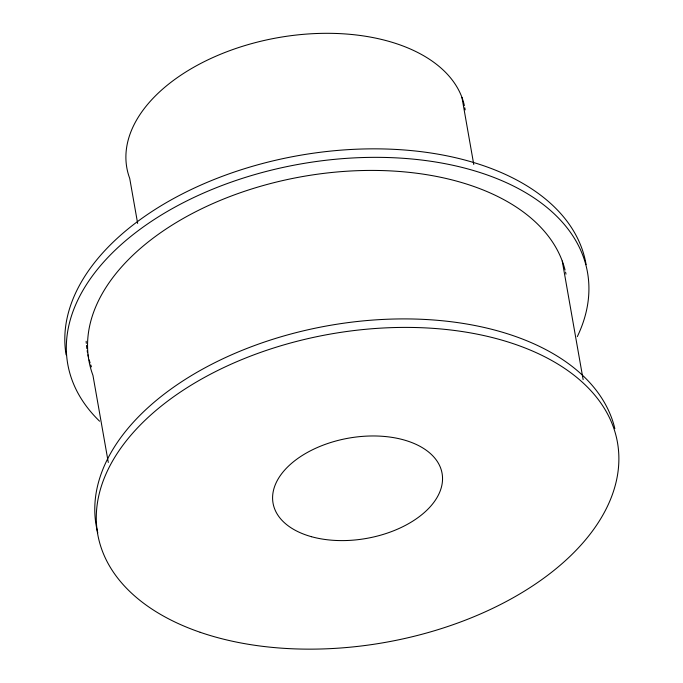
<?xml version="1.0" encoding="UTF-8"?>
<svg xmlns="http://www.w3.org/2000/svg" width="683" height="683" viewBox="0 0 683 683"><rect width="100%" height="100%" fill="white"/><g stroke="black" fill="none" stroke-linecap="round" stroke-linejoin="round"><path stroke-width="1.02" d="M562.254 261.051L583.137 379.603M461.964 97.473L473.771 164.509M137.659 223.452L129.719 178.417A171.638 101.844 -10 0 1 266.933 39.853A171.638 101.844 -10 0 1 464.38 105.669M108.298 462.459L92.956 375.385A242.431 143.857 -10 0 1 284.598 180.141A242.431 143.857 -10 0 1 565.054 270.05M97.78 532.877A263.886 156.586 -10 0 1 318.21 327.584A263.886 156.586 -10 0 1 614.854 428.659M565.541 272.09A242.431 143.857 -10 0 1 565.985 274.148M99.59 421.206A263.886 156.586 -10 0 1 300.05 164.074A263.886 156.586 -10 0 1 577.314 336.608M66.097 354.81A263.886 156.586 -10 0 1 300.11 155.297A263.886 156.586 -10 0 1 586.108 264.62M464.799 107.769A171.638 101.844 -10 0 1 465.149 109.886M91.454 366.882A242.431 143.857 -10 0 1 90.754 364.91M90.096 362.921A242.431 143.857 -10 0 1 89.191 359.907M88.653 357.883A242.431 143.857 -10 0 1 87.945 354.81M87.526 352.752A242.431 143.857 -10 0 1 87.159 350.678M86.852 348.603A242.431 143.857 -10 0 1 86.476 345.461M86.297 343.361A242.431 143.857 -10 0 1 86.16 341.261M200.17 632.287A263.886 156.586 -10 0 0 616.903 478.382A263.886 156.586 -10 0 0 255.638 354.187A263.886 156.586 -10 0 0 200.17 632.287M311.516 536.71A85.819 50.926 -10 0 0 442.439 481.225A85.819 50.926 -10 0 0 318.739 446.921A85.819 50.926 -10 0 0 311.516 536.71"/></g></svg>
